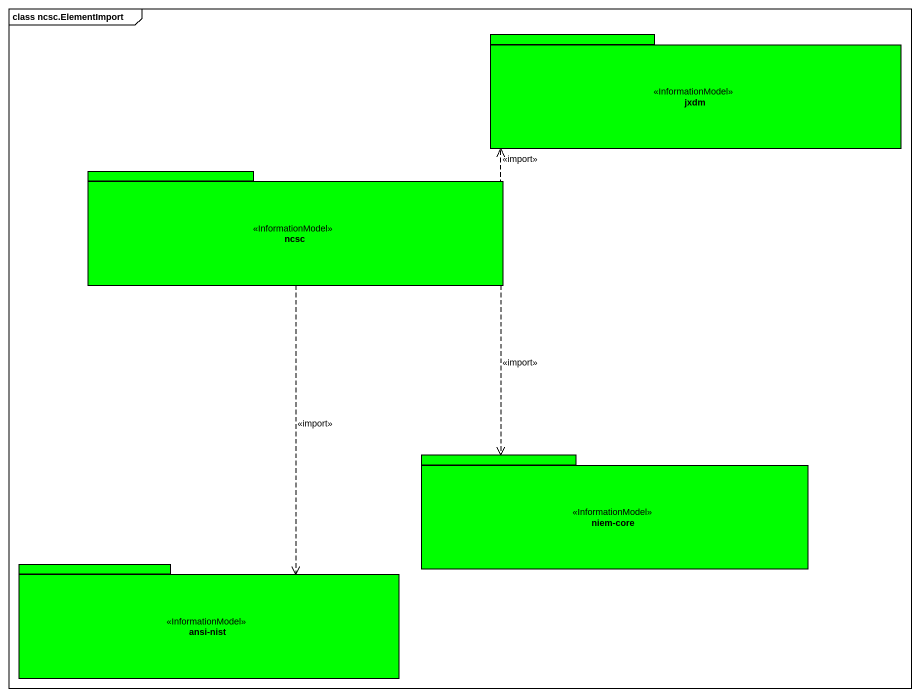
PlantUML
@startuml
mainframe class ncsc.ElementImport
package jxdm <<InformationModel>> #00FF00 {
}
package ncsc <<InformationModel>> #00FF00 {
}
package "niem-core" as niem_core <<InformationModel>> #00FF00 {
}
package "ansi-nist" as ansi_nist <<InformationModel>> #00FF00 {
}
ncsc .right.> jxdm : <<import>>
ncsc ..> niem_core : <<import>>
ncsc ..> ansi_nist : <<import>>
@enduml
